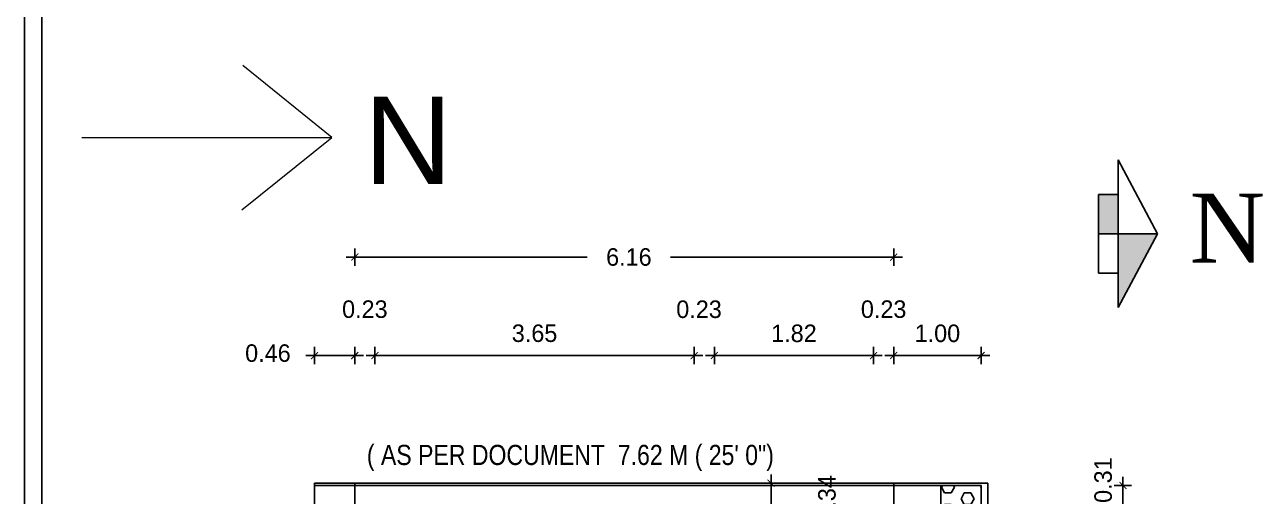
# Model space of a CAD drawing. Header units: metres. Extents: x 165 to 271, y 67 to 122.
# Drawn here: x 166.92 to 180.88, y 99.39 to 104.78 of the extents above; entities that cross this region are included whole.
import ezdxf

# ---------------------------------------------------------------- set-up
doc = ezdxf.new("R2010")
doc.units = ezdxf.units.M
doc.header["$MEASUREMENT"] = 0
for name, color, linetype, lineweight in [('AS_AT_SITE', 6, 'Continuous', 0), ('FMB_OR_PLR', 70, 'Continuous', 0), ('NORTH_DIRECTION', 7, 'Continuous', 0), ('SUPER_IMPOSED', 5, 'Continuous', 0)]:
    doc.layers.add(name, color=color, linetype=linetype, lineweight=lineweight)
for name, color, linetype in [('BLK_1_LVL_0_REAR_SETBACK', 11, 'Continuous'), ('PEBBLE BED', 8, 'Continuous'), ('PLOT_BOUNDARY', 70, 'Continuous'), ('RWH', 7, 'Continuous'), ('SHEET_1', 6, 'Continuous'), ('WATER_TANK_CALCULATION', 150, 'Continuous')]:
    doc.layers.add(name, color=color, linetype=linetype)
doc.styles.add('bala', font='stylu.ttf')
doc.styles.add('PLOT$0$300', font='ARIALN.TTF')
doc.styles.get("Standard").update_dxf_attribs({"font": 'arial.ttf'})
doc.styles.add('style2', font='romantic.ttf')
doc.dimstyles.new('bala', dxfattribs={"dimtxt": 0.2, "dimasz": 0.08, "dimexe": 0.1, "dimexo": 0.3, "dimgap": 0.15, "dimtad": 1, "dimzin": 3, "dimdsep": 46, "dimtxsty": 'bala', "dimblk": 'ARCHTICK', "dimcen": 0.09, "dimdle": 0.1, "dimclrd": 256, "dimclre": 256, "dimclrt": 7, "dimadec": 0, "dimazin": 0, "dimtfac": 1, "dimtofl": 0, "dimtmove": 2, "dimatfit": 3, "dimldrblk": 'ARCHTICK', "dimfxl": 1, "dimtolj": 1, "dimtzin": 0, "dimarcsym": 0})

# ---------------------------------------------------------------- blocks, each defined once
blk = doc.blocks.new('_ArchTick')
at = {"color": 0, "linetype": 'ByBlock', "const_width": 0.15}
blk.add_lwpolyline([(-0.5, -0.5), (0.5, 0.5)], dxfattribs=at)
blk = doc.blocks.new('*D4')
at = {"lineweight": -2}
for p, q in [((175.451, 99.102), (175.451, 99.637)), ((175.451, 99.537), (175.551, 99.537)), ((175.451, 99.202), (175.551, 99.202))]:
    blk.add_line(p, q, dxfattribs=at)
at = {"layer": 'Defpoints', "color": 0}
for p in [(175.409, 99.537), (175.451, 99.537), (175.409, 99.202)]:
    blk.add_point(p, dxfattribs=at)
at = {"lineweight": -2, "xscale": 0.08, "yscale": 0.08, "zscale": 0.08}
for p, rotation in [((175.451, 99.537), 90), ((175.451, 99.202), 270)]:
    blk.add_blockref('_ArchTick', p, dxfattribs=dict(at, rotation=rotation))
at = {"color": 7, "insert": (176.091, 99.37), "char_height": 0.2, "attachment_point": 5, "rotation": 90, "style": 'bala'}
blk.add_mtext('\\A1;0.34', dxfattribs=at)
blk = doc.blocks.new('*D41')
at = {"linetype": 'Continuous', "lineweight": -2, "ltscale": 0.05}
blk.add_line((170.693, 100.896), (170.693, 101.096), dxfattribs=at)
at = {"lineweight": -2, "ltscale": 0.05}
blk.add_line((170.923, 100.896), (170.923, 101.096), dxfattribs=at)
at = {"layer": 'Defpoints', "color": 0, "ltscale": 0.05}
for p in [(170.923, 100.996), (170.693, 99.512), (170.923, 99.512)]:
    blk.add_point(p, dxfattribs=at)
at = {"color": 7, "ltscale": 0.05, "insert": (170.808, 101.525), "char_height": 0.2, "attachment_point": 5, "style": 'bala'}
blk.add_mtext('\\A1;0.23', dxfattribs=at)
blk = doc.blocks.new('*D42')
at = {"linetype": 'Continuous', "lineweight": -2, "ltscale": 0.05}
for p, q in [((170.923, 100.896), (170.923, 101.096)), ((170.823, 100.996), (174.673, 100.996))]:
    blk.add_line(p, q, dxfattribs=at)
at = {"lineweight": -2, "ltscale": 0.05}
blk.add_line((174.573, 100.896), (174.573, 101.096), dxfattribs=at)
at = {"layer": 'Defpoints', "color": 0, "ltscale": 0.05}
for p in [(174.573, 100.996), (170.923, 99.512), (174.573, 99.512)]:
    blk.add_point(p, dxfattribs=at)
at = {"lineweight": -2, "ltscale": 0.05, "xscale": 0.08, "yscale": 0.08, "zscale": 0.08, "rotation": 180}
blk.add_blockref('_ArchTick', (170.923, 100.996), dxfattribs=at)
at = {"lineweight": -2, "ltscale": 0.05, "xscale": 0.08, "yscale": 0.08, "zscale": 0.08}
blk.add_blockref('_ArchTick', (174.573, 100.996), dxfattribs=at)
at = {"color": 7, "ltscale": 0.05, "insert": (172.748, 101.25), "char_height": 0.2, "attachment_point": 5, "style": 'bala'}
blk.add_mtext('\\A1;3.65', dxfattribs=at)
blk = doc.blocks.new('*D43')
at = {"linetype": 'Continuous', "lineweight": -2, "ltscale": 0.05}
blk.add_line((174.573, 100.896), (174.573, 101.096), dxfattribs=at)
at = {"lineweight": -2, "ltscale": 0.05}
blk.add_line((174.803, 100.896), (174.803, 101.096), dxfattribs=at)
at = {"layer": 'Defpoints', "color": 0, "ltscale": 0.05}
for p in [(174.803, 100.996), (174.573, 99.512), (174.803, 99.512)]:
    blk.add_point(p, dxfattribs=at)
at = {"color": 7, "ltscale": 0.05, "insert": (174.628, 101.524), "char_height": 0.2, "attachment_point": 5, "style": 'bala'}
blk.add_mtext('\\A1;0.23', dxfattribs=at)
blk = doc.blocks.new('*D44')
at = {"linetype": 'Continuous', "lineweight": -2, "ltscale": 0.05}
for p, q in [((174.803, 100.896), (174.803, 101.096)), ((174.703, 100.996), (176.723, 100.996))]:
    blk.add_line(p, q, dxfattribs=at)
at = {"lineweight": -2, "ltscale": 0.05}
blk.add_line((176.623, 100.896), (176.623, 101.096), dxfattribs=at)
at = {"layer": 'Defpoints', "color": 0, "ltscale": 0.05}
for p in [(176.623, 100.996), (174.803, 99.512), (176.623, 99.512)]:
    blk.add_point(p, dxfattribs=at)
at = {"lineweight": -2, "ltscale": 0.05, "xscale": 0.08, "yscale": 0.08, "zscale": 0.08, "rotation": 180}
blk.add_blockref('_ArchTick', (174.803, 100.996), dxfattribs=at)
at = {"lineweight": -2, "ltscale": 0.05, "xscale": 0.08, "yscale": 0.08, "zscale": 0.08}
blk.add_blockref('_ArchTick', (176.623, 100.996), dxfattribs=at)
at = {"color": 7, "ltscale": 0.05, "insert": (175.713, 101.249), "char_height": 0.2, "attachment_point": 5, "style": 'bala'}
blk.add_mtext('\\A1;1.82', dxfattribs=at)
blk = doc.blocks.new('*D45')
at = {"linetype": 'Continuous', "lineweight": -2, "ltscale": 0.05}
blk.add_line((176.623, 100.896), (176.623, 101.096), dxfattribs=at)
at = {"lineweight": -2, "ltscale": 0.05}
blk.add_line((176.853, 100.896), (176.853, 101.096), dxfattribs=at)
at = {"layer": 'Defpoints', "color": 0, "ltscale": 0.05}
for p in [(176.853, 100.996), (176.623, 99.512), (176.853, 99.512)]:
    blk.add_point(p, dxfattribs=at)
at = {"color": 7, "ltscale": 0.05, "insert": (176.738, 101.525), "char_height": 0.2, "attachment_point": 5, "style": 'bala'}
blk.add_mtext('\\A1;0.23', dxfattribs=at)
blk = doc.blocks.new('*D46')
at = {"lineweight": -2}
for p, q in [((170.693, 102.021), (170.693, 102.221)), ((176.853, 102.021), (176.853, 102.221)), ((170.593, 102.121), (173.348, 102.121)), ((176.953, 102.121), (174.303, 102.121))]:
    blk.add_line(p, q, dxfattribs=at)
at = {"layer": 'Defpoints', "color": 0}
for p in [(176.853, 102.121), (170.693, 99.512), (176.853, 99.512)]:
    blk.add_point(p, dxfattribs=at)
at = {"lineweight": -2, "xscale": 0.08, "yscale": 0.08, "zscale": 0.08, "rotation": 180}
blk.add_blockref('_ArchTick', (170.693, 102.121), dxfattribs=at)
at = {"lineweight": -2, "xscale": 0.08, "yscale": 0.08, "zscale": 0.08}
blk.add_blockref('_ArchTick', (176.853, 102.121), dxfattribs=at)
at = {"color": 7, "insert": (173.826, 102.121), "char_height": 0.2, "attachment_point": 5, "style": 'bala'}
blk.add_mtext('\\A1;6.16', dxfattribs=at)
blk = doc.blocks.new('*D47')
at = {"lineweight": -2}
for p, q in [((170.233, 100.896), (170.233, 101.096)), ((170.693, 100.896), (170.693, 101.096)), ((170.793, 100.996), (170.133, 100.996))]:
    blk.add_line(p, q, dxfattribs=at)
at = {"layer": 'Defpoints', "color": 0}
for p in [(170.233, 100.996), (170.233, 99.512), (170.693, 99.512)]:
    blk.add_point(p, dxfattribs=at)
at = {"lineweight": -2, "xscale": 0.08, "yscale": 0.08, "zscale": 0.08, "rotation": 180}
blk.add_blockref('_ArchTick', (170.233, 100.996), dxfattribs=at)
at = {"lineweight": -2, "xscale": 0.08, "yscale": 0.08, "zscale": 0.08}
blk.add_blockref('_ArchTick', (170.693, 100.996), dxfattribs=at)
at = {"color": 7, "insert": (169.7, 101.023), "char_height": 0.2, "attachment_point": 5, "style": 'bala'}
blk.add_mtext('\\A1;0.46', dxfattribs=at)
blk = doc.blocks.new('*D48')
at = {"lineweight": -2}
for p, q in [((176.853, 100.896), (176.853, 101.096)), ((177.853, 100.896), (177.853, 101.096)), ((176.753, 100.996), (177.953, 100.996))]:
    blk.add_line(p, q, dxfattribs=at)
at = {"layer": 'Defpoints', "color": 0}
for p in [(177.853, 100.996), (176.853, 99.512), (177.853, 99.512)]:
    blk.add_point(p, dxfattribs=at)
at = {"lineweight": -2, "xscale": 0.08, "yscale": 0.08, "zscale": 0.08, "rotation": 180}
blk.add_blockref('_ArchTick', (176.853, 100.996), dxfattribs=at)
at = {"lineweight": -2, "xscale": 0.08, "yscale": 0.08, "zscale": 0.08}
blk.add_blockref('_ArchTick', (177.853, 100.996), dxfattribs=at)
at = {"color": 7, "insert": (177.353, 101.249), "char_height": 0.2, "attachment_point": 5, "style": 'bala'}
blk.add_mtext('\\A1;1.00', dxfattribs=at)
blk = doc.blocks.new('*D95')
at = {"lineweight": -2}
for p, q in [((179.473, 99.102), (179.473, 99.612)), ((179.373, 99.512), (179.573, 99.512)), ((179.373, 99.202), (179.573, 99.202))]:
    blk.add_line(p, q, dxfattribs=at)
at = {"layer": 'Defpoints', "color": 0}
for p in [(177.853, 99.512), (179.473, 99.512), (177.853, 99.202)]:
    blk.add_point(p, dxfattribs=at)
at = {"lineweight": -2, "xscale": 0.08, "yscale": 0.08, "zscale": 0.08}
for p, rotation in [((179.473, 99.512), 90), ((179.473, 99.202), 270)]:
    blk.add_blockref('_ArchTick', p, dxfattribs=dict(at, rotation=rotation))
at = {"color": 7, "insert": (179.248, 99.573), "char_height": 0.2, "attachment_point": 5, "rotation": 90, "style": 'bala'}
blk.add_mtext('\\A1;0.31', dxfattribs=at)

msp = doc.modelspace()

# ---------------------------------------------------------------- hatches: boundary and pattern name
for points in [[(179.419, 102.838), (179.194, 102.838), (179.194, 102.388), (179.419, 102.388)], [(179.869, 102.388), (179.419, 102.388), (179.419, 101.544)]]:
    msp.add_hatch(color=256).paths.add_polyline_path(points)
at = {"layer": 'PEBBLE BED'}
h = msp.add_hatch(dxfattribs=at)
h.set_pattern_fill('HEX', color=256, scale=0.6, style=0)
h.set_pattern_definition([(0, (-50.03959, -15.79866), (0, 0.12990381), [0.075, -0.15]), (120, (-50.03959, -15.79866), (-0.1125, -0.064951905), [0.075, -0.15]), (60, (-49.96459, -15.79866), (-0.1125, 0.064951905), [0.075, -0.15])])
h.paths.add_polyline_path([(177.393, 92.382), (177.853, 92.382), (177.853, 99.512), (177.393, 99.512)])

# ---------------------------------------------------------------- linework, layer by layer
for p, q in [((179.419, 101.544), (179.419, 103.231)), ((179.869, 102.388), (179.419, 103.231)), ((179.419, 102.838), (179.194, 102.838)), ((179.194, 101.938), (179.194, 102.838)), ((179.419, 102.388), (179.194, 102.388)), ((179.419, 102.388), (179.869, 102.388)), ((179.419, 101.544), (179.869, 102.388)), ((179.419, 101.938), (179.194, 101.938))]:
    msp.add_line(p, q)
for points in [[(166.917, 81.48), (223.866, 81.48), (223.866, 121.703), (166.917, 121.703)], [(170.233, 99.512), (177.853, 99.512), (177.853, 87.322), (170.233, 87.322)]]:
    msp.add_lwpolyline(points, close=True)
msp.add_lwpolyline([(213.096, 121.503), (167.117, 121.503), (167.117, 81.68), (213.096, 81.68)])
at = {"layer": 'AS_AT_SITE', "color": 6}
msp.add_lwpolyline([(170.233, 99.512), (177.853, 99.512), (177.853, 87.322), (170.233, 87.322)], close=True, dxfattribs=at)
at = {"layer": 'BLK_1_LVL_0_REAR_SETBACK', "color": 11}
msp.add_lwpolyline([(170.693, 99.537), (176.853, 99.537), (176.853, 99.202), (170.693, 99.202)], close=True, dxfattribs=at)
at = {"layer": 'FMB_OR_PLR', "color": 70}
msp.add_lwpolyline([(170.233, 99.537), (177.929, 99.537), (177.929, 87.322), (170.233, 87.322)], close=True, dxfattribs=at)
at = {"layer": 'NORTH_DIRECTION'}
for points in [[(167.571, 103.489), (167.571, 103.489), (170.429, 103.489), (169.412, 104.31)], [(169.403, 102.662), (169.403, 102.662), (170.429, 103.489)]]:
    msp.add_lwpolyline(points, dxfattribs=at)
at = {"layer": 'PLOT_BOUNDARY', "color": 70}
msp.add_lwpolyline([(170.233, 99.537), (177.929, 99.537), (177.929, 87.322), (170.233, 87.322)], close=True, dxfattribs=at)
at = {"layer": 'RWH', "color": 130}
msp.add_lwpolyline([(177.853, 92.382), (177.393, 92.382), (177.393, 99.512), (177.853, 99.512), (177.853, 92.382)], dxfattribs=at)
at = {"layer": 'SHEET_1', "color": 6}
msp.add_lwpolyline([(166.917, 81.48), (223.866, 81.48), (223.866, 121.703), (166.917, 121.703)], close=True, dxfattribs=at)
at = {"layer": 'SUPER_IMPOSED', "color": 5}
msp.add_lwpolyline([(170.233, 99.512), (177.853, 99.512), (177.853, 87.322), (170.233, 87.322)], close=True, dxfattribs=at)
at = {"layer": 'WATER_TANK_CALCULATION', "color": 5, "linetype": 'ByBlock'}
msp.add_lwpolyline([(177.393, 99.512), (177.853, 99.512), (177.853, 92.382), (177.393, 92.382)], close=True, dxfattribs=at)

# ---------------------------------------------------------------- texts
at = {"ltscale": 3, "style": 'style2'}
msp.add_text('N', height=0.787, dxfattribs=at).set_placement((180.238, 102.059))
at = {"style": 'PLOT$0$300'}
msp.add_text('( AS PER DOCUMENT  7.62 M ( 25\' 0") ', height=0.23, dxfattribs=at).set_placement((170.831, 99.746))
at = {"layer": 'NORTH_DIRECTION', "insert": (170.797, 103.955), "char_height": 1, "width": 1.18507, "attachment_point": 1}
msp.add_mtext('{\\fArial|b0|i0|c0|p34;\\C7;N}', dxfattribs=at)

# ---------------------------------------------------------------- dimensions: what is measured, and where the dimension line sits
dim = msp.add_linear_dim(base=(176.853, 102.121), p1=(170.693, 99.512), p2=(176.853, 99.512), dimstyle='bala')
dim.commit()
dim.dimension.update_dxf_attribs({"geometry": '*D46', "text_midpoint": (173.826, 102.121), "dimtype": 160})
at = {"ltscale": 0.05}
for base, p1, p2, picture, middle in [((170.923, 100.996), (170.693, 99.512), (170.923, 99.512), '*D41', (170.808, 101.525)), ((174.803, 100.996), (174.573, 99.512), (174.803, 99.512), '*D43', (174.628, 101.524)), ((176.853, 100.996), (176.623, 99.512), (176.853, 99.512), '*D45', (176.738, 101.525))]:
    dim = msp.add_linear_dim(base=base, p1=p1, p2=p2, dimstyle='bala', override={"dimarcsym": 1}, dxfattribs=at)
    dim.commit()
    dim.dimension.update_dxf_attribs({"geometry": picture, "text_midpoint": middle, "dimtype": 160})
for base, p1, p2, picture, middle in [((174.573, 100.996), (170.923, 99.512), (174.573, 99.512), '*D42', (172.748, 101.25)), ((176.623, 100.996), (174.803, 99.512), (176.623, 99.512), '*D44', (175.713, 101.249))]:
    dim = msp.add_linear_dim(base=base, p1=p1, p2=p2, dimstyle='bala', override={"dimarcsym": 1}, dxfattribs=at)
    dim.commit()
    dim.dimension.update_dxf_attribs({"geometry": picture, "text_midpoint": middle})
at = {"color": 1}
dim = msp.add_linear_dim(base=(177.853, 100.996), p1=(176.853, 99.512), p2=(177.853, 99.512), dimstyle='bala', dxfattribs=at)
dim.commit()
dim.dimension.update_dxf_attribs({"geometry": '*D48', "text_midpoint": (177.353, 101.249)})
dim = msp.add_linear_dim(base=(170.233, 100.996), p1=(170.693, 99.512), p2=(170.233, 99.512), dimstyle='bala', dxfattribs=at)
dim.commit()
dim.dimension.update_dxf_attribs({"geometry": '*D47', "text_midpoint": (169.7, 101.023), "dimtype": 160})
dim = msp.add_linear_dim(base=(179.473, 99.512), p1=(177.853, 99.202), p2=(177.853, 99.512), angle=90, dimstyle='bala')
dim.commit()
dim.dimension.update_dxf_attribs({"geometry": '*D95', "text_midpoint": (179.248, 99.573), "dimtype": 160})
dim = msp.add_linear_dim(base=(175.450814344, 99.537294899), p1=(175.409190131, 99.202294899), p2=(175.409190131, 99.537294899), angle=90, dimstyle='bala')
dim.commit()
dim.dimension.update_dxf_attribs({"geometry": '*D4', "text_midpoint": (176.091407316, 99.369794899)})

doc.saveas('drawing.dxf')
